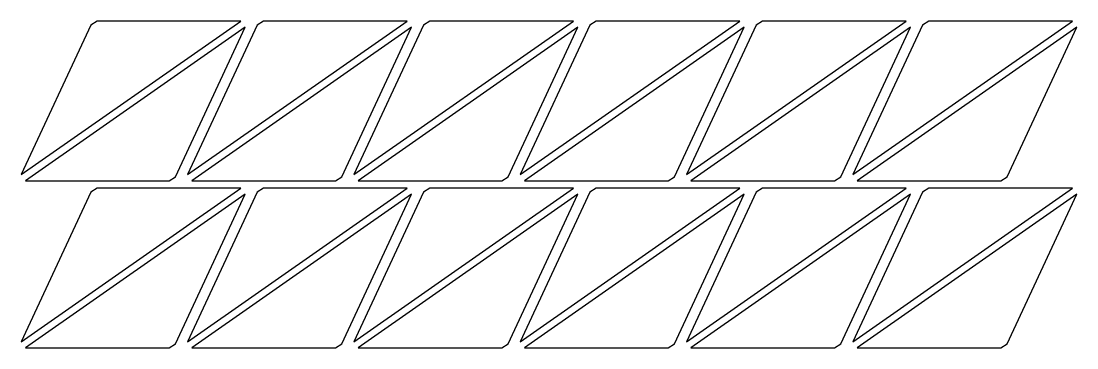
# Model space of a CAD drawing. Header units: millimetres. Extents: x 4751 to 6165, y -9914 to -9476.
import ezdxf

# ---------------------------------------------------------------- set-up
doc = ezdxf.new("R2010")
doc.units = ezdxf.units.MM

msp = doc.modelspace()

# ---------------------------------------------------------------- linework, layer by layer
for points in [[(4750.8, -9681.9), (5045.3, -9476), (4852.5, -9476), (4844, -9481.5)], [(4973.7, -9681.9), (5268.2, -9476), (5075.4, -9476), (5066.9, -9481.5)], [(5196.6, -9681.9), (5491.1, -9476), (5298.3, -9476), (5289.8, -9481.5)], [(5419.5, -9681.9), (5714, -9476), (5521.2, -9476), (5512.7, -9481.5)], [(5642.4, -9681.9), (5936.9, -9476), (5744.1, -9476), (5735.6, -9481.5)], [(5865.3, -9681.9), (6159.8, -9476), (5967, -9476), (5958.5, -9481.5)], [(5051, -9484.2), (4756.5, -9690.1), (4949.2, -9690.1), (4957.8, -9684.7)], [(5273.9, -9484.2), (4979.4, -9690.1), (5172.1, -9690.1), (5180.7, -9684.7)], [(5496.8, -9484.2), (5202.3, -9690.1), (5395, -9690.1), (5403.6, -9684.7)], [(5719.7, -9484.2), (5425.2, -9690.1), (5617.9, -9690.1), (5626.5, -9684.7)], [(5942.6, -9484.2), (5648.1, -9690.1), (5840.8, -9690.1), (5849.4, -9684.7)], [(6165.5, -9484.2), (5871, -9690.1), (6063.7, -9690.1), (6072.3, -9684.7)], [(4750.8, -9906.1), (5045.3, -9700.1), (4852.5, -9700.1), (4844, -9705.6)], [(4973.7, -9906.1), (5268.2, -9700.1), (5075.4, -9700.1), (5066.9, -9705.6)], [(5196.6, -9906.1), (5491.1, -9700.1), (5298.3, -9700.1), (5289.8, -9705.6)], [(5419.5, -9906.1), (5714, -9700.1), (5521.2, -9700.1), (5512.7, -9705.6)], [(5642.4, -9906.1), (5936.9, -9700.1), (5744.1, -9700.1), (5735.6, -9705.6)], [(5865.3, -9906.1), (6159.8, -9700.1), (5967, -9700.1), (5958.5, -9705.6)], [(5051, -9708.3), (4756.5, -9914.3), (4949.2, -9914.3), (4957.8, -9908.8)], [(5273.9, -9708.3), (4979.4, -9914.3), (5172.1, -9914.3), (5180.7, -9908.8)], [(5496.8, -9708.3), (5202.3, -9914.3), (5395, -9914.3), (5403.6, -9908.8)], [(5719.7, -9708.3), (5425.2, -9914.3), (5617.9, -9914.3), (5626.5, -9908.8)], [(5942.6, -9708.3), (5648.1, -9914.3), (5840.8, -9914.3), (5849.4, -9908.8)], [(6165.5, -9708.3), (5871, -9914.3), (6063.7, -9914.3), (6072.3, -9908.8)]]:
    msp.add_lwpolyline(points, close=True)

doc.saveas('drawing.dxf')
